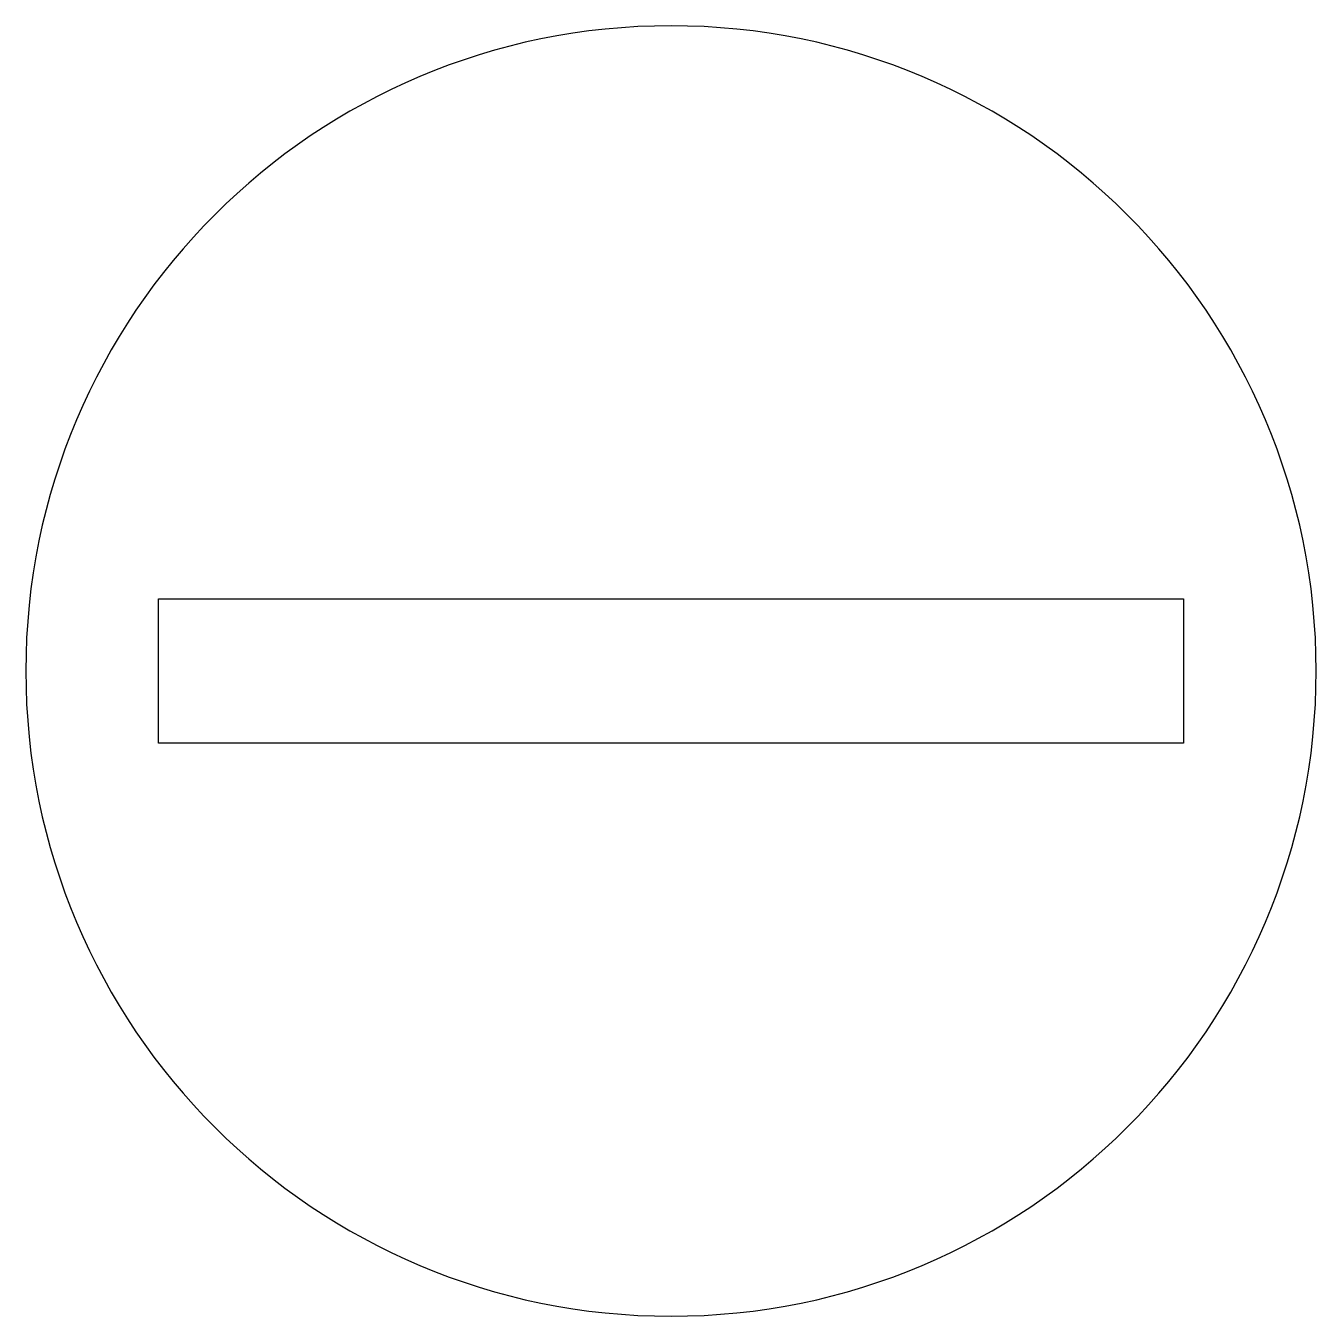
# Model space of a CAD drawing. Extents: x 2.4 to 36.4, y 259.9 to 293.9.
import ezdxf

# ---------------------------------------------------------------- set-up
doc = ezdxf.new("R2010")
doc.units = 0
doc.layers.add('MODELSKETCH_VISIBLE', color=7, linetype='CONTINUOUS')

msp = doc.modelspace()

# ---------------------------------------------------------------- linework, layer by layer
at = {"layer": 'MODELSKETCH_VISIBLE', "color": 7}
for points in [[(32.851337, 274.975639), (5.851337, 274.975639), (5.851337, 278.775638), (32.851337, 278.775638)], [(36.351337, 276.875638)]]:
    msp.add_lwpolyline(points, close=True, dxfattribs=at)
for points in [[(19.351337, 293.875615), (9.962496, 293.875615), (2.351336, 286.264484), (2.351336, 276.875638)], [(36.351337, 276.875638), (36.351337, 286.264484), (28.740178, 293.875615), (19.351337, 293.875615)], [(2.351336, 276.875638), (2.351336, 267.486793), (9.962496, 259.875656), (19.351337, 259.875656)], [(19.351337, 259.875656), (28.740178, 259.875656), (36.351337, 267.486793), (36.351337, 276.875638)]]:
    msp.add_open_spline(points, degree=3, dxfattribs=at)

doc.saveas('drawing.dxf')
